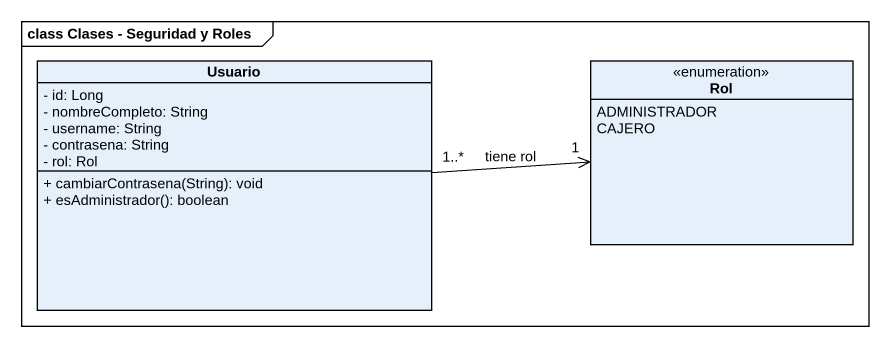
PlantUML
@startuml
mainframe class Clases - Seguridad y Roles
hide circle
hide empty members
skinparam classAttributeIconSize 0
class Usuario {
  - id: Long
  - nombreCompleto: String
  - username: String
  - contrasena: String
  - rol: Rol
  + cambiarContrasena(String): void
  + esAdministrador(): boolean
}
enum Rol {
  ADMINISTRADOR
  CAJERO
}
Usuario "1..*" -right-> "1" Rol : tiene rol
@enduml
